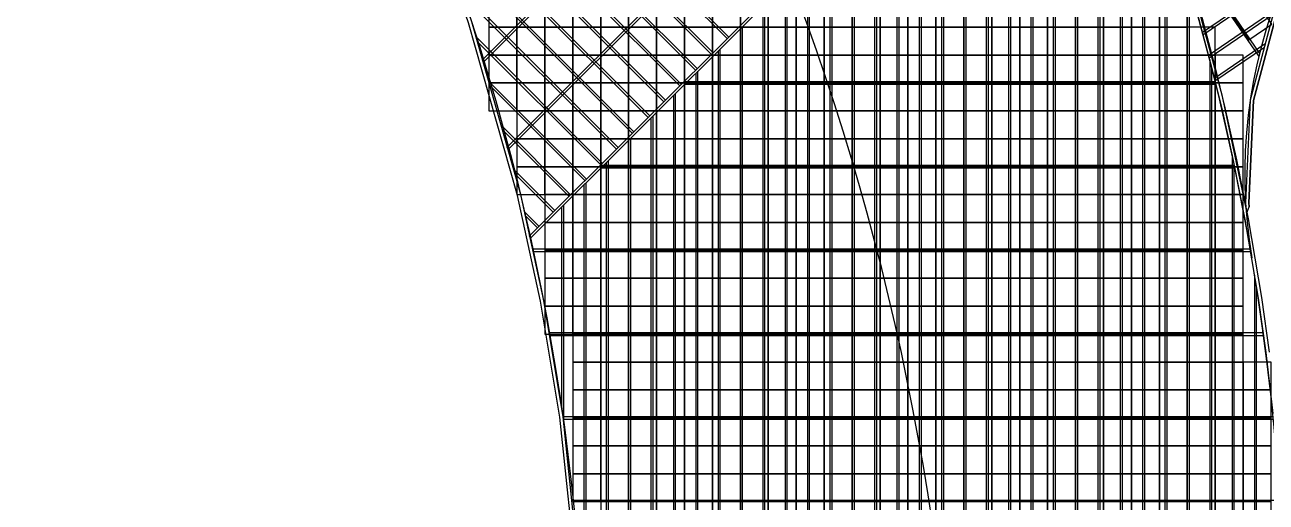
# Model space of a CAD drawing. Extents: x -31693 to 409283, y -98233 to 151957.
# Drawn here: x 121237 to 143456, y 70705 to 79258 of the extents above; entities that cross this region are included whole.
import ezdxf

# ---------------------------------------------------------------- set-up
doc = ezdxf.new("R2010")
doc.units = 0
doc.header["$LTSCALE"] = 1000
doc.header["$MEASUREMENT"] = 0
for name, color, linetype in [('500浮箱', 162, 'Continuous'), ('A-G-VISIBLE', 9, 'Continuous'), ('主龙骨', 4, 'Continuous'), ('边梁（14a槽钢', 3, 'Continuous'), ('龙骨', 10, 'Continuous')]:
    doc.layers.add(name, color=color, linetype=linetype)

# ---------------------------------------------------------------- blocks, each defined once
blk = doc.blocks.new('dasd')
at = {"layer": 'A-G-VISIBLE', "linetype": 'Continuous'}
for centre, radius, start, end in [((-132793.207, 42119.965), 43.092, 332.8786, 23.8551), ((-132741.838, 42128.615), 9, 124.8773, 189.5588), ((-132804.182, 42118.48), 41.551, 336.2604, 20.1419)]:
    blk.add_arc(centre, radius, start, end, dxfattribs=at)
blk = doc.blocks.new('asdasd')
at = {"layer": '500浮箱'}
blk.add_lwpolyline([(147637, 78630), (148137, 78630), (148137, 79130), (147637, 79130)], close=True, dxfattribs=at)

msp = doc.modelspace()

# ---------------------------------------------------------------- linework, layer by layer
at = {"layer": '500浮箱', "elevation": 2850}
for points in [[(129545, 79216), (130045, 79216), (130045, 79716), (129545, 79716)], [(130045, 79216), (130545, 79216), (130545, 79716), (130045, 79716)], [(130545, 79216), (131045, 79216), (131045, 79716), (130545, 79716)], [(131045, 79216), (131545, 79216), (131545, 79716), (131045, 79716)], [(131545, 79216), (132045, 79216), (132045, 79716), (131545, 79716)], [(132045, 79216), (132545, 79216), (132545, 79716), (132045, 79716)], [(132545, 79216), (133045, 79216), (133045, 79716), (132545, 79716)], [(133045, 79216), (133545, 79216), (133545, 79716), (133045, 79716)], [(133545, 79216), (134045, 79216), (134045, 79716), (133545, 79716)], [(134045, 79216), (134545, 79216), (134545, 79716), (134045, 79716)], [(134545, 79216), (135045, 79216), (135045, 79716), (134545, 79716)], [(135045, 79216), (135545, 79216), (135545, 79716), (135045, 79716)], [(135545, 79216), (136045, 79216), (136045, 79716), (135545, 79716)], [(136045, 79216), (136545, 79216), (136545, 79716), (136045, 79716)], [(136545, 79216), (137045, 79216), (137045, 79716), (136545, 79716)], [(137045, 79216), (137545, 79216), (137545, 79716), (137045, 79716)], [(137545, 79216), (138045, 79216), (138045, 79716), (137545, 79716)], [(138045, 79216), (138545, 79216), (138545, 79716), (138045, 79716)], [(138545, 79216), (139045, 79216), (139045, 79716), (138545, 79716)], [(139045, 79216), (139545, 79216), (139545, 79716), (139045, 79716)], [(139545, 79216), (140045, 79216), (140045, 79716), (139545, 79716)], [(140045, 79216), (140545, 79216), (140545, 79716), (140045, 79716)], [(140545, 79216), (141045, 79216), (141045, 79716), (140545, 79716)], [(141045, 79216), (141545, 79216), (141545, 79716), (141045, 79716)], [(141545, 79216), (142045, 79216), (142045, 79716), (141545, 79716)], [(129545, 78716), (130045, 78716), (130045, 79216), (129545, 79216)], [(130045, 78716), (130545, 78716), (130545, 79216), (130045, 79216)], [(130545, 78716), (131045, 78716), (131045, 79216), (130545, 79216)], [(131045, 78716), (131545, 78716), (131545, 79216), (131045, 79216)], [(131545, 78716), (132045, 78716), (132045, 79216), (131545, 79216)], [(132045, 78716), (132545, 78716), (132545, 79216), (132045, 79216)], [(132545, 78716), (133045, 78716), (133045, 79216), (132545, 79216)], [(133045, 78716), (133545, 78716), (133545, 79216), (133045, 79216)], [(133545, 78716), (134045, 78716), (134045, 79216), (133545, 79216)], [(134045, 78716), (134545, 78716), (134545, 79216), (134045, 79216)], [(134545, 78716), (135045, 78716), (135045, 79216), (134545, 79216)], [(135045, 78716), (135545, 78716), (135545, 79216), (135045, 79216)], [(135545, 78716), (136045, 78716), (136045, 79216), (135545, 79216)], [(136045, 78716), (136545, 78716), (136545, 79216), (136045, 79216)], [(136545, 78716), (137045, 78716), (137045, 79216), (136545, 79216)], [(137045, 78716), (137545, 78716), (137545, 79216), (137045, 79216)], [(137545, 78716), (138045, 78716), (138045, 79216), (137545, 79216)], [(138045, 78716), (138545, 78716), (138545, 79216), (138045, 79216)], [(138545, 78716), (139045, 78716), (139045, 79216), (138545, 79216)], [(139045, 78716), (139545, 78716), (139545, 79216), (139045, 79216)], [(139545, 78716), (140045, 78716), (140045, 79216), (139545, 79216)], [(140045, 78716), (140545, 78716), (140545, 79216), (140045, 79216)], [(140545, 78716), (141045, 78716), (141045, 79216), (140545, 79216)], [(141045, 78716), (141545, 78716), (141545, 79216), (141045, 79216)], [(141545, 78716), (142045, 78716), (142045, 79216), (141545, 79216)], [(142045, 78716), (142545, 78716), (142545, 79216), (142045, 79216)], [(129545, 78216), (130045, 78216), (130045, 78716), (129545, 78716)], [(130045, 78216), (130545, 78216), (130545, 78716), (130045, 78716)], [(130545, 78216), (131045, 78216), (131045, 78716), (130545, 78716)], [(131045, 78216), (131545, 78216), (131545, 78716), (131045, 78716)], [(131545, 78216), (132045, 78216), (132045, 78716), (131545, 78716)], [(132045, 78216), (132545, 78216), (132545, 78716), (132045, 78716)], [(132545, 78216), (133045, 78216), (133045, 78716), (132545, 78716)], [(133045, 78216), (133545, 78216), (133545, 78716), (133045, 78716)], [(133545, 78216), (134045, 78216), (134045, 78716), (133545, 78716)], [(134045, 78216), (134545, 78216), (134545, 78716), (134045, 78716)], [(134545, 78216), (135045, 78216), (135045, 78716), (134545, 78716)], [(135045, 78216), (135545, 78216), (135545, 78716), (135045, 78716)], [(135545, 78216), (136045, 78216), (136045, 78716), (135545, 78716)], [(136045, 78216), (136545, 78216), (136545, 78716), (136045, 78716)], [(136545, 78216), (137045, 78216), (137045, 78716), (136545, 78716)], [(137045, 78216), (137545, 78216), (137545, 78716), (137045, 78716)], [(137545, 78216), (138045, 78216), (138045, 78716), (137545, 78716)], [(138045, 78216), (138545, 78216), (138545, 78716), (138045, 78716)], [(138545, 78216), (139045, 78216), (139045, 78716), (138545, 78716)], [(139045, 78216), (139545, 78216), (139545, 78716), (139045, 78716)], [(139545, 78216), (140045, 78216), (140045, 78716), (139545, 78716)], [(140045, 78216), (140545, 78216), (140545, 78716), (140045, 78716)], [(140545, 78216), (141045, 78216), (141045, 78716), (140545, 78716)], [(141045, 78216), (141545, 78216), (141545, 78716), (141045, 78716)], [(141545, 78216), (142045, 78216), (142045, 78716), (141545, 78716)], [(142045, 78216), (142545, 78216), (142545, 78716), (142045, 78716)], [(142545, 78216), (143045, 78216), (143045, 78716), (142545, 78716)], [(129545, 77716), (130045, 77716), (130045, 78216), (129545, 78216)], [(130045, 77716), (130545, 77716), (130545, 78216), (130045, 78216)], [(130545, 77716), (131045, 77716), (131045, 78216), (130545, 78216)], [(131045, 77716), (131545, 77716), (131545, 78216), (131045, 78216)], [(131545, 77716), (132045, 77716), (132045, 78216), (131545, 78216)], [(132045, 77716), (132545, 77716), (132545, 78216), (132045, 78216)], [(132545, 77716), (133045, 77716), (133045, 78216), (132545, 78216)], [(133045, 77716), (133545, 77716), (133545, 78216), (133045, 78216)], [(133545, 77716), (134045, 77716), (134045, 78216), (133545, 78216)], [(134045, 77716), (134545, 77716), (134545, 78216), (134045, 78216)], [(134545, 77716), (135045, 77716), (135045, 78216), (134545, 78216)], [(135045, 77716), (135545, 77716), (135545, 78216), (135045, 78216)], [(135545, 77716), (136045, 77716), (136045, 78216), (135545, 78216)], [(136045, 77716), (136545, 77716), (136545, 78216), (136045, 78216)], [(136545, 77716), (137045, 77716), (137045, 78216), (136545, 78216)], [(137045, 77716), (137545, 77716), (137545, 78216), (137045, 78216)], [(137545, 77716), (138045, 77716), (138045, 78216), (137545, 78216)], [(138045, 77716), (138545, 77716), (138545, 78216), (138045, 78216)], [(138545, 77716), (139045, 77716), (139045, 78216), (138545, 78216)], [(139045, 77716), (139545, 77716), (139545, 78216), (139045, 78216)], [(139545, 77716), (140045, 77716), (140045, 78216), (139545, 78216)], [(140045, 77716), (140545, 77716), (140545, 78216), (140045, 78216)], [(140545, 77716), (141045, 77716), (141045, 78216), (140545, 78216)], [(141045, 77716), (141545, 77716), (141545, 78216), (141045, 78216)], [(141545, 77716), (142045, 77716), (142045, 78216), (141545, 78216)], [(142045, 77716), (142545, 77716), (142545, 78216), (142045, 78216)], [(142545, 77716), (143045, 77716), (143045, 78216), (142545, 78216)], [(130045, 77216), (130545, 77216), (130545, 77716), (130045, 77716)], [(130545, 77216), (131045, 77216), (131045, 77716), (130545, 77716)], [(131045, 77216), (131545, 77216), (131545, 77716), (131045, 77716)], [(131545, 77216), (132045, 77216), (132045, 77716), (131545, 77716)], [(132045, 77216), (132545, 77216), (132545, 77716), (132045, 77716)], [(132545, 77216), (133045, 77216), (133045, 77716), (132545, 77716)], [(133045, 77216), (133545, 77216), (133545, 77716), (133045, 77716)], [(133545, 77216), (134045, 77216), (134045, 77716), (133545, 77716)], [(134045, 77216), (134545, 77216), (134545, 77716), (134045, 77716)], [(134545, 77216), (135045, 77216), (135045, 77716), (134545, 77716)], [(135045, 77216), (135545, 77216), (135545, 77716), (135045, 77716)], [(135545, 77216), (136045, 77216), (136045, 77716), (135545, 77716)], [(136045, 77216), (136545, 77216), (136545, 77716), (136045, 77716)], [(136545, 77216), (137045, 77216), (137045, 77716), (136545, 77716)], [(137045, 77216), (137545, 77216), (137545, 77716), (137045, 77716)], [(137545, 77216), (138045, 77216), (138045, 77716), (137545, 77716)], [(138045, 77216), (138545, 77216), (138545, 77716), (138045, 77716)], [(138545, 77216), (139045, 77216), (139045, 77716), (138545, 77716)], [(139045, 77216), (139545, 77216), (139545, 77716), (139045, 77716)], [(139545, 77216), (140045, 77216), (140045, 77716), (139545, 77716)], [(140045, 77216), (140545, 77216), (140545, 77716), (140045, 77716)], [(140545, 77216), (141045, 77216), (141045, 77716), (140545, 77716)], [(141045, 77216), (141545, 77216), (141545, 77716), (141045, 77716)], [(141545, 77216), (142045, 77216), (142045, 77716), (141545, 77716)], [(142045, 77216), (142545, 77216), (142545, 77716), (142045, 77716)], [(142545, 77216), (143045, 77216), (143045, 77716), (142545, 77716)], [(130045, 76716), (130545, 76716), (130545, 77216), (130045, 77216)], [(130545, 76716), (131045, 76716), (131045, 77216), (130545, 77216)], [(131045, 76716), (131545, 76716), (131545, 77216), (131045, 77216)], [(131545, 76716), (132045, 76716), (132045, 77216), (131545, 77216)], [(132045, 76716), (132545, 76716), (132545, 77216), (132045, 77216)], [(132545, 76716), (133045, 76716), (133045, 77216), (132545, 77216)], [(133045, 76716), (133545, 76716), (133545, 77216), (133045, 77216)], [(133545, 76716), (134045, 76716), (134045, 77216), (133545, 77216)], [(134045, 76716), (134545, 76716), (134545, 77216), (134045, 77216)], [(134545, 76716), (135045, 76716), (135045, 77216), (134545, 77216)], [(135045, 76716), (135545, 76716), (135545, 77216), (135045, 77216)], [(135545, 76716), (136045, 76716), (136045, 77216), (135545, 77216)], [(136045, 76716), (136545, 76716), (136545, 77216), (136045, 77216)], [(136545, 76716), (137045, 76716), (137045, 77216), (136545, 77216)], [(137045, 76716), (137545, 76716), (137545, 77216), (137045, 77216)], [(137545, 76716), (138045, 76716), (138045, 77216), (137545, 77216)], [(138045, 76716), (138545, 76716), (138545, 77216), (138045, 77216)], [(138545, 76716), (139045, 76716), (139045, 77216), (138545, 77216)], [(139045, 76716), (139545, 76716), (139545, 77216), (139045, 77216)], [(139545, 76716), (140045, 76716), (140045, 77216), (139545, 77216)], [(140045, 76716), (140545, 76716), (140545, 77216), (140045, 77216)], [(140545, 76716), (141045, 76716), (141045, 77216), (140545, 77216)], [(141045, 76716), (141545, 76716), (141545, 77216), (141045, 77216)], [(141545, 76716), (142045, 76716), (142045, 77216), (141545, 77216)], [(142045, 76716), (142545, 76716), (142545, 77216), (142045, 77216)], [(142545, 76716), (143045, 76716), (143045, 77216), (142545, 77216)], [(130045, 76216), (130545, 76216), (130545, 76716), (130045, 76716)], [(130545, 76216), (131045, 76216), (131045, 76716), (130545, 76716)], [(131045, 76216), (131545, 76216), (131545, 76716), (131045, 76716)], [(131545, 76216), (132045, 76216), (132045, 76716), (131545, 76716)], [(132045, 76216), (132545, 76216), (132545, 76716), (132045, 76716)], [(132545, 76216), (133045, 76216), (133045, 76716), (132545, 76716)], [(133045, 76216), (133545, 76216), (133545, 76716), (133045, 76716)], [(133545, 76216), (134045, 76216), (134045, 76716), (133545, 76716)], [(134045, 76216), (134545, 76216), (134545, 76716), (134045, 76716)], [(134545, 76216), (135045, 76216), (135045, 76716), (134545, 76716)], [(135045, 76216), (135545, 76216), (135545, 76716), (135045, 76716)], [(135545, 76216), (136045, 76216), (136045, 76716), (135545, 76716)], [(136045, 76216), (136545, 76216), (136545, 76716), (136045, 76716)], [(136545, 76216), (137045, 76216), (137045, 76716), (136545, 76716)], [(137045, 76216), (137545, 76216), (137545, 76716), (137045, 76716)], [(137545, 76216), (138045, 76216), (138045, 76716), (137545, 76716)], [(138045, 76216), (138545, 76216), (138545, 76716), (138045, 76716)], [(138545, 76216), (139045, 76216), (139045, 76716), (138545, 76716)], [(139045, 76216), (139545, 76216), (139545, 76716), (139045, 76716)], [(139545, 76216), (140045, 76216), (140045, 76716), (139545, 76716)], [(140045, 76216), (140545, 76216), (140545, 76716), (140045, 76716)], [(140545, 76216), (141045, 76216), (141045, 76716), (140545, 76716)], [(141045, 76216), (141545, 76216), (141545, 76716), (141045, 76716)], [(141545, 76216), (142045, 76216), (142045, 76716), (141545, 76716)], [(142045, 76216), (142545, 76216), (142545, 76716), (142045, 76716)], [(142545, 76216), (143045, 76216), (143045, 76716), (142545, 76716)], [(130545, 75716), (131045, 75716), (131045, 76216), (130545, 76216)], [(131045, 75716), (131545, 75716), (131545, 76216), (131045, 76216)], [(131545, 75716), (132045, 75716), (132045, 76216), (131545, 76216)], [(132045, 75716), (132545, 75716), (132545, 76216), (132045, 76216)], [(132545, 75716), (133045, 75716), (133045, 76216), (132545, 76216)], [(133045, 75716), (133545, 75716), (133545, 76216), (133045, 76216)], [(133545, 75716), (134045, 75716), (134045, 76216), (133545, 76216)], [(134045, 75716), (134545, 75716), (134545, 76216), (134045, 76216)], [(134545, 75716), (135045, 75716), (135045, 76216), (134545, 76216)], [(135045, 75716), (135545, 75716), (135545, 76216), (135045, 76216)], [(135545, 75716), (136045, 75716), (136045, 76216), (135545, 76216)], [(136045, 75716), (136545, 75716), (136545, 76216), (136045, 76216)], [(136545, 75716), (137045, 75716), (137045, 76216), (136545, 76216)], [(137045, 75716), (137545, 75716), (137545, 76216), (137045, 76216)], [(137545, 75716), (138045, 75716), (138045, 76216), (137545, 76216)], [(138045, 75716), (138545, 75716), (138545, 76216), (138045, 76216)], [(138545, 75716), (139045, 75716), (139045, 76216), (138545, 76216)], [(139045, 75716), (139545, 75716), (139545, 76216), (139045, 76216)], [(139545, 75716), (140045, 75716), (140045, 76216), (139545, 76216)], [(140045, 75716), (140545, 75716), (140545, 76216), (140045, 76216)], [(140545, 75716), (141045, 75716), (141045, 76216), (140545, 76216)], [(141045, 75716), (141545, 75716), (141545, 76216), (141045, 76216)], [(141545, 75716), (142045, 75716), (142045, 76216), (141545, 76216)], [(142045, 75716), (142545, 75716), (142545, 76216), (142045, 76216)], [(142545, 75716), (143045, 75716), (143045, 76216), (142545, 76216)], [(130545, 75216), (131045, 75216), (131045, 75716), (130545, 75716)], [(131045, 75216), (131545, 75216), (131545, 75716), (131045, 75716)], [(131545, 75216), (132045, 75216), (132045, 75716), (131545, 75716)], [(132045, 75216), (132545, 75216), (132545, 75716), (132045, 75716)], [(132545, 75216), (133045, 75216), (133045, 75716), (132545, 75716)], [(133045, 75216), (133545, 75216), (133545, 75716), (133045, 75716)], [(133545, 75216), (134045, 75216), (134045, 75716), (133545, 75716)], [(134045, 75216), (134545, 75216), (134545, 75716), (134045, 75716)], [(134545, 75216), (135045, 75216), (135045, 75716), (134545, 75716)], [(135045, 75216), (135545, 75216), (135545, 75716), (135045, 75716)], [(135545, 75216), (136045, 75216), (136045, 75716), (135545, 75716)], [(136045, 75216), (136545, 75216), (136545, 75716), (136045, 75716)], [(136545, 75216), (137045, 75216), (137045, 75716), (136545, 75716)], [(137045, 75216), (137545, 75216), (137545, 75716), (137045, 75716)], [(137545, 75216), (138045, 75216), (138045, 75716), (137545, 75716)], [(138045, 75216), (138545, 75216), (138545, 75716), (138045, 75716)], [(138545, 75216), (139045, 75216), (139045, 75716), (138545, 75716)], [(139045, 75216), (139545, 75216), (139545, 75716), (139045, 75716)], [(139545, 75216), (140045, 75216), (140045, 75716), (139545, 75716)], [(140045, 75216), (140545, 75216), (140545, 75716), (140045, 75716)], [(140545, 75216), (141045, 75216), (141045, 75716), (140545, 75716)], [(141045, 75216), (141545, 75216), (141545, 75716), (141045, 75716)], [(141545, 75216), (142045, 75216), (142045, 75716), (141545, 75716)], [(142045, 75216), (142545, 75216), (142545, 75716), (142045, 75716)], [(142545, 75216), (143045, 75216), (143045, 75716), (142545, 75716)], [(130545, 74716), (131045, 74716), (131045, 75216), (130545, 75216)], [(131045, 74716), (131545, 74716), (131545, 75216), (131045, 75216)], [(131545, 74716), (132045, 74716), (132045, 75216), (131545, 75216)], [(132045, 74716), (132545, 74716), (132545, 75216), (132045, 75216)], [(132545, 74716), (133045, 74716), (133045, 75216), (132545, 75216)], [(133045, 74716), (133545, 74716), (133545, 75216), (133045, 75216)], [(133545, 74716), (134045, 74716), (134045, 75216), (133545, 75216)], [(134045, 74716), (134545, 74716), (134545, 75216), (134045, 75216)], [(134545, 74716), (135045, 74716), (135045, 75216), (134545, 75216)], [(135045, 74716), (135545, 74716), (135545, 75216), (135045, 75216)], [(135545, 74716), (136045, 74716), (136045, 75216), (135545, 75216)], [(136045, 74716), (136545, 74716), (136545, 75216), (136045, 75216)], [(136545, 74716), (137045, 74716), (137045, 75216), (136545, 75216)], [(137045, 74716), (137545, 74716), (137545, 75216), (137045, 75216)], [(137545, 74716), (138045, 74716), (138045, 75216), (137545, 75216)], [(138045, 74716), (138545, 74716), (138545, 75216), (138045, 75216)], [(138545, 74716), (139045, 74716), (139045, 75216), (138545, 75216)], [(139045, 74716), (139545, 74716), (139545, 75216), (139045, 75216)], [(139545, 74716), (140045, 74716), (140045, 75216), (139545, 75216)], [(140045, 74716), (140545, 74716), (140545, 75216), (140045, 75216)], [(140545, 74716), (141045, 74716), (141045, 75216), (140545, 75216)], [(141045, 74716), (141545, 74716), (141545, 75216), (141045, 75216)], [(141545, 74716), (142045, 74716), (142045, 75216), (141545, 75216)], [(142045, 74716), (142545, 74716), (142545, 75216), (142045, 75216)], [(142545, 74716), (143045, 74716), (143045, 75216), (142545, 75216)], [(130545, 74216), (131045, 74216), (131045, 74716), (130545, 74716)], [(131045, 74216), (131545, 74216), (131545, 74716), (131045, 74716)], [(131545, 74216), (132045, 74216), (132045, 74716), (131545, 74716)], [(132045, 74216), (132545, 74216), (132545, 74716), (132045, 74716)], [(132545, 74216), (133045, 74216), (133045, 74716), (132545, 74716)], [(133045, 74216), (133545, 74216), (133545, 74716), (133045, 74716)], [(133545, 74216), (134045, 74216), (134045, 74716), (133545, 74716)], [(134045, 74216), (134545, 74216), (134545, 74716), (134045, 74716)], [(134545, 74216), (135045, 74216), (135045, 74716), (134545, 74716)], [(135045, 74216), (135545, 74216), (135545, 74716), (135045, 74716)], [(135545, 74216), (136045, 74216), (136045, 74716), (135545, 74716)], [(136045, 74216), (136545, 74216), (136545, 74716), (136045, 74716)], [(136545, 74216), (137045, 74216), (137045, 74716), (136545, 74716)], [(137045, 74216), (137545, 74216), (137545, 74716), (137045, 74716)], [(137545, 74216), (138045, 74216), (138045, 74716), (137545, 74716)], [(138045, 74216), (138545, 74216), (138545, 74716), (138045, 74716)], [(138545, 74216), (139045, 74216), (139045, 74716), (138545, 74716)], [(139045, 74216), (139545, 74216), (139545, 74716), (139045, 74716)], [(139545, 74216), (140045, 74216), (140045, 74716), (139545, 74716)], [(140045, 74216), (140545, 74216), (140545, 74716), (140045, 74716)], [(140545, 74216), (141045, 74216), (141045, 74716), (140545, 74716)], [(141045, 74216), (141545, 74216), (141545, 74716), (141045, 74716)], [(141545, 74216), (142045, 74216), (142045, 74716), (141545, 74716)], [(142045, 74216), (142545, 74216), (142545, 74716), (142045, 74716)], [(142545, 74216), (143045, 74216), (143045, 74716), (142545, 74716)], [(130545, 73716), (131045, 73716), (131045, 74216), (130545, 74216)], [(131045, 73716), (131545, 73716), (131545, 74216), (131045, 74216)], [(131545, 73716), (132045, 73716), (132045, 74216), (131545, 74216)], [(132045, 73716), (132545, 73716), (132545, 74216), (132045, 74216)], [(132545, 73716), (133045, 73716), (133045, 74216), (132545, 74216)], [(133045, 73716), (133545, 73716), (133545, 74216), (133045, 74216)], [(133545, 73716), (134045, 73716), (134045, 74216), (133545, 74216)], [(134045, 73716), (134545, 73716), (134545, 74216), (134045, 74216)], [(134545, 73716), (135045, 73716), (135045, 74216), (134545, 74216)], [(135045, 73716), (135545, 73716), (135545, 74216), (135045, 74216)], [(135545, 73716), (136045, 73716), (136045, 74216), (135545, 74216)], [(136045, 73716), (136545, 73716), (136545, 74216), (136045, 74216)], [(136545, 73716), (137045, 73716), (137045, 74216), (136545, 74216)], [(137045, 73716), (137545, 73716), (137545, 74216), (137045, 74216)], [(137545, 73716), (138045, 73716), (138045, 74216), (137545, 74216)], [(138045, 73716), (138545, 73716), (138545, 74216), (138045, 74216)], [(138545, 73716), (139045, 73716), (139045, 74216), (138545, 74216)], [(139045, 73716), (139545, 73716), (139545, 74216), (139045, 74216)], [(139545, 73716), (140045, 73716), (140045, 74216), (139545, 74216)], [(140045, 73716), (140545, 73716), (140545, 74216), (140045, 74216)], [(140545, 73716), (141045, 73716), (141045, 74216), (140545, 74216)], [(141045, 73716), (141545, 73716), (141545, 74216), (141045, 74216)], [(141545, 73716), (142045, 73716), (142045, 74216), (141545, 74216)], [(142045, 73716), (142545, 73716), (142545, 74216), (142045, 74216)], [(142545, 73716), (143045, 73716), (143045, 74216), (142545, 74216)], [(131045, 73216), (131545, 73216), (131545, 73716), (131045, 73716)], [(131545, 73216), (132045, 73216), (132045, 73716), (131545, 73716)], [(132045, 73216), (132545, 73216), (132545, 73716), (132045, 73716)], [(132545, 73216), (133045, 73216), (133045, 73716), (132545, 73716)], [(133045, 73216), (133545, 73216), (133545, 73716), (133045, 73716)], [(133545, 73216), (134045, 73216), (134045, 73716), (133545, 73716)], [(134045, 73216), (134545, 73216), (134545, 73716), (134045, 73716)], [(134545, 73216), (135045, 73216), (135045, 73716), (134545, 73716)], [(135045, 73216), (135545, 73216), (135545, 73716), (135045, 73716)], [(135545, 73216), (136045, 73216), (136045, 73716), (135545, 73716)], [(136045, 73216), (136545, 73216), (136545, 73716), (136045, 73716)], [(136545, 73216), (137045, 73216), (137045, 73716), (136545, 73716)], [(137045, 73216), (137545, 73216), (137545, 73716), (137045, 73716)], [(137545, 73216), (138045, 73216), (138045, 73716), (137545, 73716)], [(138045, 73216), (138545, 73216), (138545, 73716), (138045, 73716)], [(138545, 73216), (139045, 73216), (139045, 73716), (138545, 73716)], [(139045, 73216), (139545, 73216), (139545, 73716), (139045, 73716)], [(139545, 73216), (140045, 73216), (140045, 73716), (139545, 73716)], [(140045, 73216), (140545, 73216), (140545, 73716), (140045, 73716)], [(140545, 73216), (141045, 73216), (141045, 73716), (140545, 73716)], [(141045, 73216), (141545, 73216), (141545, 73716), (141045, 73716)], [(141545, 73216), (142045, 73216), (142045, 73716), (141545, 73716)], [(142045, 73216), (142545, 73216), (142545, 73716), (142045, 73716)], [(142545, 73216), (143045, 73216), (143045, 73716), (142545, 73716)], [(131045, 72716), (131545, 72716), (131545, 73216), (131045, 73216)], [(131545, 72716), (132045, 72716), (132045, 73216), (131545, 73216)], [(132045, 72716), (132545, 72716), (132545, 73216), (132045, 73216)], [(132545, 72716), (133045, 72716), (133045, 73216), (132545, 73216)], [(133045, 72716), (133545, 72716), (133545, 73216), (133045, 73216)], [(133545, 72716), (134045, 72716), (134045, 73216), (133545, 73216)], [(134045, 72716), (134545, 72716), (134545, 73216), (134045, 73216)], [(134545, 72716), (135045, 72716), (135045, 73216), (134545, 73216)], [(135045, 72716), (135545, 72716), (135545, 73216), (135045, 73216)], [(135545, 72716), (136045, 72716), (136045, 73216), (135545, 73216)], [(136045, 72716), (136545, 72716), (136545, 73216), (136045, 73216)], [(136545, 72716), (137045, 72716), (137045, 73216), (136545, 73216)], [(137045, 72716), (137545, 72716), (137545, 73216), (137045, 73216)], [(137545, 72716), (138045, 72716), (138045, 73216), (137545, 73216)], [(138045, 72716), (138545, 72716), (138545, 73216), (138045, 73216)], [(138545, 72716), (139045, 72716), (139045, 73216), (138545, 73216)], [(139045, 72716), (139545, 72716), (139545, 73216), (139045, 73216)], [(139545, 72716), (140045, 72716), (140045, 73216), (139545, 73216)], [(140045, 72716), (140545, 72716), (140545, 73216), (140045, 73216)], [(140545, 72716), (141045, 72716), (141045, 73216), (140545, 73216)], [(141045, 72716), (141545, 72716), (141545, 73216), (141045, 73216)], [(141545, 72716), (142045, 72716), (142045, 73216), (141545, 73216)], [(142045, 72716), (142545, 72716), (142545, 73216), (142045, 73216)], [(142545, 72716), (143045, 72716), (143045, 73216), (142545, 73216)], [(143045, 72716), (143545, 72716), (143545, 73216), (143045, 73216)], [(131045, 72216), (131545, 72216), (131545, 72716), (131045, 72716)], [(131545, 72216), (132045, 72216), (132045, 72716), (131545, 72716)], [(132045, 72216), (132545, 72216), (132545, 72716), (132045, 72716)], [(132545, 72216), (133045, 72216), (133045, 72716), (132545, 72716)], [(133045, 72216), (133545, 72216), (133545, 72716), (133045, 72716)], [(133545, 72216), (134045, 72216), (134045, 72716), (133545, 72716)], [(134045, 72216), (134545, 72216), (134545, 72716), (134045, 72716)], [(134545, 72216), (135045, 72216), (135045, 72716), (134545, 72716)], [(135045, 72216), (135545, 72216), (135545, 72716), (135045, 72716)], [(135545, 72216), (136045, 72216), (136045, 72716), (135545, 72716)], [(136045, 72216), (136545, 72216), (136545, 72716), (136045, 72716)], [(136545, 72216), (137045, 72216), (137045, 72716), (136545, 72716)], [(137045, 72216), (137545, 72216), (137545, 72716), (137045, 72716)], [(137545, 72216), (138045, 72216), (138045, 72716), (137545, 72716)], [(138045, 72216), (138545, 72216), (138545, 72716), (138045, 72716)], [(138545, 72216), (139045, 72216), (139045, 72716), (138545, 72716)], [(139045, 72216), (139545, 72216), (139545, 72716), (139045, 72716)], [(139545, 72216), (140045, 72216), (140045, 72716), (139545, 72716)], [(140045, 72216), (140545, 72216), (140545, 72716), (140045, 72716)], [(140545, 72216), (141045, 72216), (141045, 72716), (140545, 72716)], [(141045, 72216), (141545, 72216), (141545, 72716), (141045, 72716)], [(141545, 72216), (142045, 72216), (142045, 72716), (141545, 72716)], [(142045, 72216), (142545, 72216), (142545, 72716), (142045, 72716)], [(142545, 72216), (143045, 72216), (143045, 72716), (142545, 72716)], [(143045, 72216), (143545, 72216), (143545, 72716), (143045, 72716)], [(131045, 71716), (131545, 71716), (131545, 72216), (131045, 72216)], [(131545, 71716), (132045, 71716), (132045, 72216), (131545, 72216)], [(132045, 71716), (132545, 71716), (132545, 72216), (132045, 72216)], [(132545, 71716), (133045, 71716), (133045, 72216), (132545, 72216)], [(133045, 71716), (133545, 71716), (133545, 72216), (133045, 72216)], [(133545, 71716), (134045, 71716), (134045, 72216), (133545, 72216)], [(134045, 71716), (134545, 71716), (134545, 72216), (134045, 72216)], [(134545, 71716), (135045, 71716), (135045, 72216), (134545, 72216)], [(135045, 71716), (135545, 71716), (135545, 72216), (135045, 72216)], [(135545, 71716), (136045, 71716), (136045, 72216), (135545, 72216)], [(136045, 71716), (136545, 71716), (136545, 72216), (136045, 72216)], [(136545, 71716), (137045, 71716), (137045, 72216), (136545, 72216)], [(137045, 71716), (137545, 71716), (137545, 72216), (137045, 72216)], [(137545, 71716), (138045, 71716), (138045, 72216), (137545, 72216)], [(138045, 71716), (138545, 71716), (138545, 72216), (138045, 72216)], [(138545, 71716), (139045, 71716), (139045, 72216), (138545, 72216)], [(139045, 71716), (139545, 71716), (139545, 72216), (139045, 72216)], [(139545, 71716), (140045, 71716), (140045, 72216), (139545, 72216)], [(140045, 71716), (140545, 71716), (140545, 72216), (140045, 72216)], [(140545, 71716), (141045, 71716), (141045, 72216), (140545, 72216)], [(141045, 71716), (141545, 71716), (141545, 72216), (141045, 72216)], [(141545, 71716), (142045, 71716), (142045, 72216), (141545, 72216)], [(142045, 71716), (142545, 71716), (142545, 72216), (142045, 72216)], [(142545, 71716), (143045, 71716), (143045, 72216), (142545, 72216)], [(143045, 71716), (143545, 71716), (143545, 72216), (143045, 72216)], [(131045, 71216), (131545, 71216), (131545, 71716), (131045, 71716)], [(131545, 71216), (132045, 71216), (132045, 71716), (131545, 71716)], [(132045, 71216), (132545, 71216), (132545, 71716), (132045, 71716)], [(132545, 71216), (133045, 71216), (133045, 71716), (132545, 71716)], [(133045, 71216), (133545, 71216), (133545, 71716), (133045, 71716)], [(133545, 71216), (134045, 71216), (134045, 71716), (133545, 71716)], [(134045, 71216), (134545, 71216), (134545, 71716), (134045, 71716)], [(134545, 71216), (135045, 71216), (135045, 71716), (134545, 71716)], [(135045, 71216), (135545, 71216), (135545, 71716), (135045, 71716)], [(135545, 71216), (136045, 71216), (136045, 71716), (135545, 71716)], [(136045, 71216), (136545, 71216), (136545, 71716), (136045, 71716)], [(136545, 71216), (137045, 71216), (137045, 71716), (136545, 71716)], [(137045, 71216), (137545, 71216), (137545, 71716), (137045, 71716)], [(137545, 71216), (138045, 71216), (138045, 71716), (137545, 71716)], [(138045, 71216), (138545, 71216), (138545, 71716), (138045, 71716)], [(138545, 71216), (139045, 71216), (139045, 71716), (138545, 71716)], [(139045, 71216), (139545, 71216), (139545, 71716), (139045, 71716)], [(139545, 71216), (140045, 71216), (140045, 71716), (139545, 71716)], [(140045, 71216), (140545, 71216), (140545, 71716), (140045, 71716)], [(140545, 71216), (141045, 71216), (141045, 71716), (140545, 71716)], [(141045, 71216), (141545, 71216), (141545, 71716), (141045, 71716)], [(141545, 71216), (142045, 71216), (142045, 71716), (141545, 71716)], [(142045, 71216), (142545, 71216), (142545, 71716), (142045, 71716)], [(142545, 71216), (143045, 71216), (143045, 71716), (142545, 71716)], [(143045, 71216), (143545, 71216), (143545, 71716), (143045, 71716)], [(131045, 70716), (131545, 70716), (131545, 71216), (131045, 71216)], [(131545, 70716), (132045, 70716), (132045, 71216), (131545, 71216)], [(132045, 70716), (132545, 70716), (132545, 71216), (132045, 71216)], [(132545, 70716), (133045, 70716), (133045, 71216), (132545, 71216)], [(133045, 70716), (133545, 70716), (133545, 71216), (133045, 71216)], [(133545, 70716), (134045, 70716), (134045, 71216), (133545, 71216)], [(134045, 70716), (134545, 70716), (134545, 71216), (134045, 71216)], [(134545, 70716), (135045, 70716), (135045, 71216), (134545, 71216)], [(135045, 70716), (135545, 70716), (135545, 71216), (135045, 71216)], [(135545, 70716), (136045, 70716), (136045, 71216), (135545, 71216)], [(136045, 70716), (136545, 70716), (136545, 71216), (136045, 71216)], [(136545, 70716), (137045, 70716), (137045, 71216), (136545, 71216)], [(137045, 70716), (137545, 70716), (137545, 71216), (137045, 71216)], [(137545, 70716), (138045, 70716), (138045, 71216), (137545, 71216)], [(138045, 70716), (138545, 70716), (138545, 71216), (138045, 71216)], [(138545, 70716), (139045, 70716), (139045, 71216), (138545, 71216)], [(139045, 70716), (139545, 70716), (139545, 71216), (139045, 71216)], [(139545, 70716), (140045, 70716), (140045, 71216), (139545, 71216)], [(140045, 70716), (140545, 70716), (140545, 71216), (140045, 71216)], [(140545, 70716), (141045, 70716), (141045, 71216), (140545, 71216)], [(141045, 70716), (141545, 70716), (141545, 71216), (141045, 71216)], [(141545, 70716), (142045, 70716), (142045, 71216), (141545, 71216)], [(142045, 70716), (142545, 70716), (142545, 71216), (142045, 71216)], [(142545, 70716), (143045, 70716), (143045, 71216), (142545, 71216)], [(143045, 70716), (143545, 70716), (143545, 71216), (143045, 71216)], [(131545, 70216), (132045, 70216), (132045, 70716), (131545, 70716)], [(132045, 70216), (132545, 70216), (132545, 70716), (132045, 70716)], [(132545, 70216), (133045, 70216), (133045, 70716), (132545, 70716)], [(133045, 70216), (133545, 70216), (133545, 70716), (133045, 70716)], [(133545, 70216), (134045, 70216), (134045, 70716), (133545, 70716)], [(134045, 70216), (134545, 70216), (134545, 70716), (134045, 70716)], [(134545, 70216), (135045, 70216), (135045, 70716), (134545, 70716)], [(135045, 70216), (135545, 70216), (135545, 70716), (135045, 70716)], [(135545, 70216), (136045, 70216), (136045, 70716), (135545, 70716)], [(136045, 70216), (136545, 70216), (136545, 70716), (136045, 70716)], [(136545, 70216), (137045, 70216), (137045, 70716), (136545, 70716)], [(137045, 70216), (137545, 70216), (137545, 70716), (137045, 70716)], [(137545, 70216), (138045, 70216), (138045, 70716), (137545, 70716)], [(138045, 70216), (138545, 70216), (138545, 70716), (138045, 70716)], [(138545, 70216), (139045, 70216), (139045, 70716), (138545, 70716)], [(139045, 70216), (139545, 70216), (139545, 70716), (139045, 70716)], [(139545, 70216), (140045, 70216), (140045, 70716), (139545, 70716)], [(140045, 70216), (140545, 70216), (140545, 70716), (140045, 70716)], [(140545, 70216), (141045, 70216), (141045, 70716), (140545, 70716)], [(141045, 70216), (141545, 70216), (141545, 70716), (141045, 70716)], [(141545, 70216), (142045, 70216), (142045, 70716), (141545, 70716)], [(142045, 70216), (142545, 70216), (142545, 70716), (142045, 70716)], [(142545, 70216), (143045, 70216), (143045, 70716), (142545, 70716)], [(143045, 70216), (143545, 70216), (143545, 70716), (143045, 70716)]]:
    msp.add_lwpolyline(points, close=True, dxfattribs=at)
at = {"layer": '主龙骨', "elevation": 2850}
for points in [[(138596, 87787), (129421, 78623), (129451, 78593), (138619, 87750)], [(139370, 86561), (129863, 77062), (129894, 77032), (139393, 86524)], [(140073, 85265), (130264, 75469), (130295, 75439), (140094, 85224)], [(141850, 80927), (143338, 78746)], [(141890, 80792), (143324, 78690)], [(142543, 78237), (133045, 78237), (133045, 78194), (142554, 78194)], [(142886, 76737), (131545, 76737), (131545, 76694), (142895, 76694)], [(143112, 75890), (143150, 75994)], [(143173, 75237), (130331, 75237), (130331, 75194), (143180, 75194)], [(143403, 73737), (130627, 73737), (130627, 73694), (143409, 73694)], [(143580, 72237), (130874, 72237)], [(130880, 72194), (143584, 72194)], [(143704, 70737), (131030, 70737)]]:
    msp.add_lwpolyline(points, dxfattribs=at)
at = {"layer": '边梁（14a槽钢', "elevation": 2850}
for points in [[(129324, 54038), (129846, 55848), (130344, 57955), (130674, 59724), (130897, 61265), (131111, 63418), (131221, 66237), (131128, 69233), (130816, 72229), (130470, 74306), (130058, 76202), (129181, 79295), (128685, 80727), (127123, 83458), (125209, 86279), (121784, 90364), (119067, 92984), (116082, 95391), (112915, 97510), (108611, 99799)], [(129379, 54020), (129902, 55833), (130401, 57943), (130731, 59714), (130955, 61258), (131169, 63414), (131279, 66237), (131186, 69237), (130874, 72237), (130527, 74317), (130114, 76216), (129237, 79312), (128738, 80751), (127172, 83489), (125255, 86314), (121826, 90404), (119105, 93028), (116116, 95438), (112945, 97560), (108636, 99851)], [(132045, 96216), (134045, 93994), (135127, 92681), (135772, 91860), (136377, 91061), (137706, 89196), (139942, 85655), (141160, 82768), (141794, 80912), (142223, 79467), (142480, 78498), (142660, 77757), (142867, 76829), (143077, 75768), (143313, 74362), (143449, 73387), (143575, 72292)], [(132087, 96255), (134089, 94032), (135172, 92717), (135818, 91895), (136423, 91095), (137754, 89228), (139994, 85682), (141215, 82789), (141849, 80930), (142278, 79482), (142536, 78512), (142717, 77770), (142924, 76841), (143134, 75779), (143370, 74371), (143507, 73394)], [(148719, 89448), (150974, 86143), (144877, 81984), (143683, 79835), (143172, 77909), (143087, 76067), (143092, 75990)], [(148735, 89528), (151054, 86128), (144921, 81944), (143737, 79813), (143229, 77900), (143145, 76068), (143150, 75994)]]:
    msp.add_lwpolyline(points, dxfattribs=at)
msp.add_lwpolyline([(143112, 75890), (143150, 75994), (143145, 76068), (143229, 77900), (143737, 79813), (144921, 81944), (151054, 86128), (148735, 89528), (142692, 85406), (141857, 85430), (140747, 85754), (139809, 86359), (139260, 86942), (139195, 86947), (140578, 84296), (141166, 82904), (141634, 81561), (142064, 80206), (142660, 78001)], close=True, dxfattribs=at)
at = {"layer": '龙骨'}
for p, q in [((119707, 93134, 2850), (133810, 79010, 2850)), ((133838, 79038, 2850), (119721, 93177, 2850)), ((119565, 92710, 2850), (133527, 78727, 2850)), ((133555, 78755, 2850), (119580, 92752, 2850)), ((133272, 78473, 2850), (124273, 87485, 2850)), ((124570, 87132, 2850), (133244, 78444, 2850)), ((132989, 78190, 2850), (126056, 85133, 2850)), ((140045, 85175, 2850), (140045, 51857, 2850)), ((140085, 51830, 2850), (140085, 85215, 2850)), ((126176, 84957, 2850), (132960, 78162, 2850)), ((139645, 84776, 2850), (139645, 52123, 2850)), ((139685, 52096, 2850), (139685, 84816, 2850)), ((140445, 84464, 2850), (140445, 51590, 2850)), ((139245, 84376, 2850), (139245, 52390, 2850)), ((139285, 52363, 2850), (139285, 84416, 2850)), ((140485, 51563, 2850), (140485, 84369, 2850)), ((138885, 52630, 2850), (138885, 84017, 2850)), ((138845, 83977, 2850), (138845, 52656, 2850)), ((138445, 83578, 2850), (138445, 52923, 2850)), ((138485, 52896, 2850), (138485, 83617, 2850)), ((132706, 77907, 2850), (127224, 83398, 2850)), ((140845, 83516, 2850), (140845, 52255, 2850)), ((140885, 52360, 2850), (140885, 83421, 2850)), ((127300, 83265, 2850), (132677, 77879, 2850)), ((138045, 83178, 2850), (138045, 53190, 2850)), ((138085, 53163, 2850), (138085, 83218, 2850)), ((137645, 82779, 2850), (137645, 53456, 2850)), ((137685, 53430, 2850), (137685, 82819, 2850)), ((141245, 82521, 2850), (141245, 53324, 2850)), ((137245, 82379, 2850), (137245, 53723, 2850)), ((137285, 53696, 2850), (137285, 82419, 2850)), ((141285, 53435, 2850), (141285, 82404, 2850)), ((132423, 77625, 2850), (127983, 82071, 2850)), ((136885, 53963, 2850), (136885, 82020, 2850)), ((128059, 81938, 2850), (132394, 77596, 2850)), ((136845, 81980, 2850), (136845, 53990, 2850)), ((136445, 81580, 2850), (136445, 54256, 2850)), ((136485, 54230, 2850), (136485, 81620, 2850)), ((141645, 81349, 2850), (141645, 54488, 2850)), ((136045, 81181, 2850), (136045, 54523, 2850)), ((136085, 54496, 2850), (136085, 81221, 2850)), ((141685, 54610, 2850), (141685, 81231, 2850)), ((132140, 77342, 2850), (128740, 80747, 2850)), ((128770, 80660, 2850), (132111, 77314, 2850)), ((135645, 80781, 2850), (135645, 54790, 2850)), ((135685, 54763, 2850), (135685, 80821, 2850)), ((135245, 80382, 2850), (135245, 55056, 2850)), ((135285, 55030, 2850), (135285, 80422, 2850)), ((134885, 55296, 2850), (134885, 80022, 2850)), ((142045, 80066, 2850), (142045, 55772, 2850)), ((131857, 77059, 2850), (129040, 79881, 2850)), ((129070, 79794, 2850), (131828, 77031, 2850)), ((134845, 79983, 2850), (134845, 55323, 2850)), ((142085, 55911, 2850), (142085, 79932, 2850)), ((134445, 79583, 2850), (134445, 55590, 2850)), ((134485, 55563, 2850), (134485, 79623, 2850)), ((134045, 79184, 2850), (134045, 55856, 2850)), ((134085, 55829, 2850), (134085, 79224, 2850)), ((131574, 76777, 2850), (129314, 79040, 2850)), ((129336, 78961, 2850), (131545, 76748, 2850)), ((133645, 78784, 2850), (133645, 56123, 2850)), ((133685, 56096, 2850), (133685, 78824, 2850)), ((142445, 78630, 2850), (142445, 57222, 2850)), ((142485, 57387, 2850), (142485, 78478, 2850)), ((131291, 76494, 2850), (129538, 78250, 2850)), ((133245, 78385, 2850), (133245, 56389, 2850)), ((133285, 56363, 2850), (133285, 78425, 2850)), ((129560, 78171, 2850), (131262, 76466, 2850)), ((132885, 56629, 2850), (132885, 78025, 2850)), ((132845, 77985, 2850), (132845, 56656, 2850)), ((132445, 77586, 2850), (132445, 56923, 2850)), ((132485, 56896, 2850), (132485, 77626, 2850)), ((131007, 76211, 2850), (129762, 77459, 2850)), ((129784, 77380, 2850), (130979, 76183, 2850)), ((132045, 77186, 2850), (132045, 57189, 2850)), ((132085, 57163, 2850), (132085, 77226, 2850)), ((142845, 76929, 2850), (142845, 58941, 2850)), ((130724, 75929, 2850), (129986, 76669, 2850)), ((131645, 76787, 2850), (131645, 57456, 2850)), ((131685, 57429, 2850), (131685, 76827, 2850)), ((142885, 59128, 2850), (142885, 76739, 2850)), ((130008, 76590, 2850), (130696, 75901, 2850)), ((131245, 76388, 2850), (131245, 57723, 2850)), ((131285, 57696, 2850), (131285, 76427, 2850)), ((130885, 72132, 2850), (130885, 76028, 2850)), ((130441, 75646, 2850), (130181, 75907, 2850)), ((130197, 75834, 2850), (130413, 75618, 2850)), ((130845, 75988, 2850), (130845, 72411, 2850)), ((143245, 74770, 2850), (143245, 61079, 2850)), ((143285, 61316, 2850), (143285, 74532, 2850))]:
    msp.add_line(p, q, dxfattribs=at)
at = {"layer": '龙骨', "elevation": 2850}
msp.add_lwpolyline([(106438, 7751, 0.149253), (137795, 67716, 0.360669), (95631, 110043, 0.058715), (17434, 114815, 3.295268)], format="xyb", dxfattribs=at)
for points in [[(143878, 80187), (142315, 79120)], [(142325, 79079), (143835, 80109)], [(143596, 79510), (142423, 78710)], [(142434, 78669), (143581, 79451)], [(143440, 78919), (142529, 78298)], [(142539, 78256), (143424, 78860)]]:
    msp.add_lwpolyline(points, dxfattribs=at)

# ---------------------------------------------------------------- block references
at = {"xscale": 1000, "yscale": 1000, "zscale": 1000}
msp.add_blockref('dasd', (132893911, -42052037, 2850), dxfattribs=at)
at = {"layer": '500浮箱', "rotation": 304.3012542828801}
msp.add_blockref('asdasd', (-5292, 157050, 2850), dxfattribs=at)

doc.saveas('drawing.dxf')
